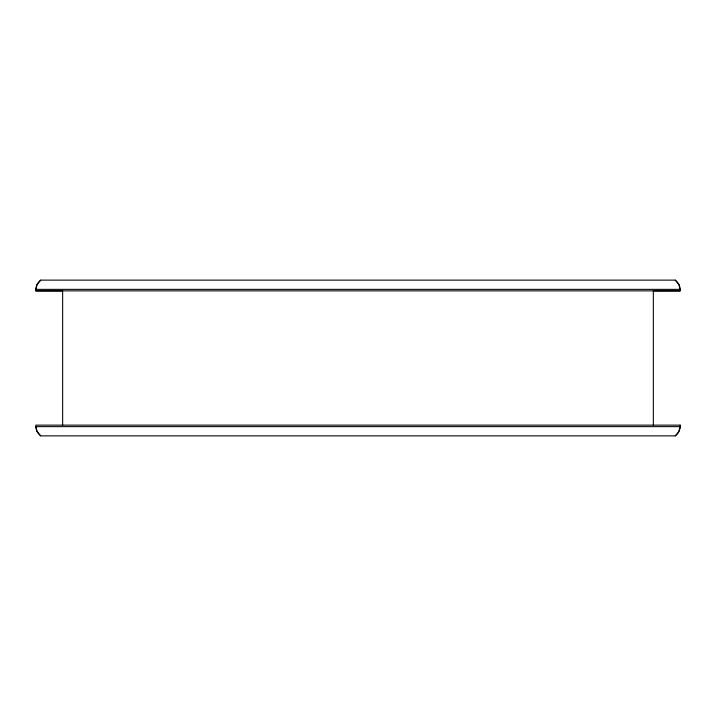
<?xml version="1.0" encoding="UTF-8"?>
<svg xmlns="http://www.w3.org/2000/svg" width="716" height="716" viewBox="0 0 716 716"><rect width="100%" height="100%" fill="white"/><g stroke="black" fill="none" stroke-linecap="round" stroke-linejoin="round"><path stroke-width="1.07" d="M62.65 425.134L62.65 290.893L35.8 290.866L36.901 284.87L40.723 280.126L675.251 280.126L679.072 284.87L680.173 290.866L653.323 290.893L653.323 425.134M680.146 427.184L680.173 425.134L35.8 425.134L36.901 431.13L40.723 435.874L675.251 435.874L678.607 432.043L680.146 427.184A12.378 12.378 0 0 1 675.251 435.874M35.8 289.362L680.173 289.362L680.173 290.866L35.8 290.866M35.8 426.638L680.173 426.638L680.173 425.134M675.251 280.126A12.378 12.378 0 0 1 680.137 288.817M35.836 288.817A12.378 12.378 0 0 1 40.723 280.126M40.723 435.874A12.378 12.378 0 0 1 35.827 427.184"/></g></svg>
